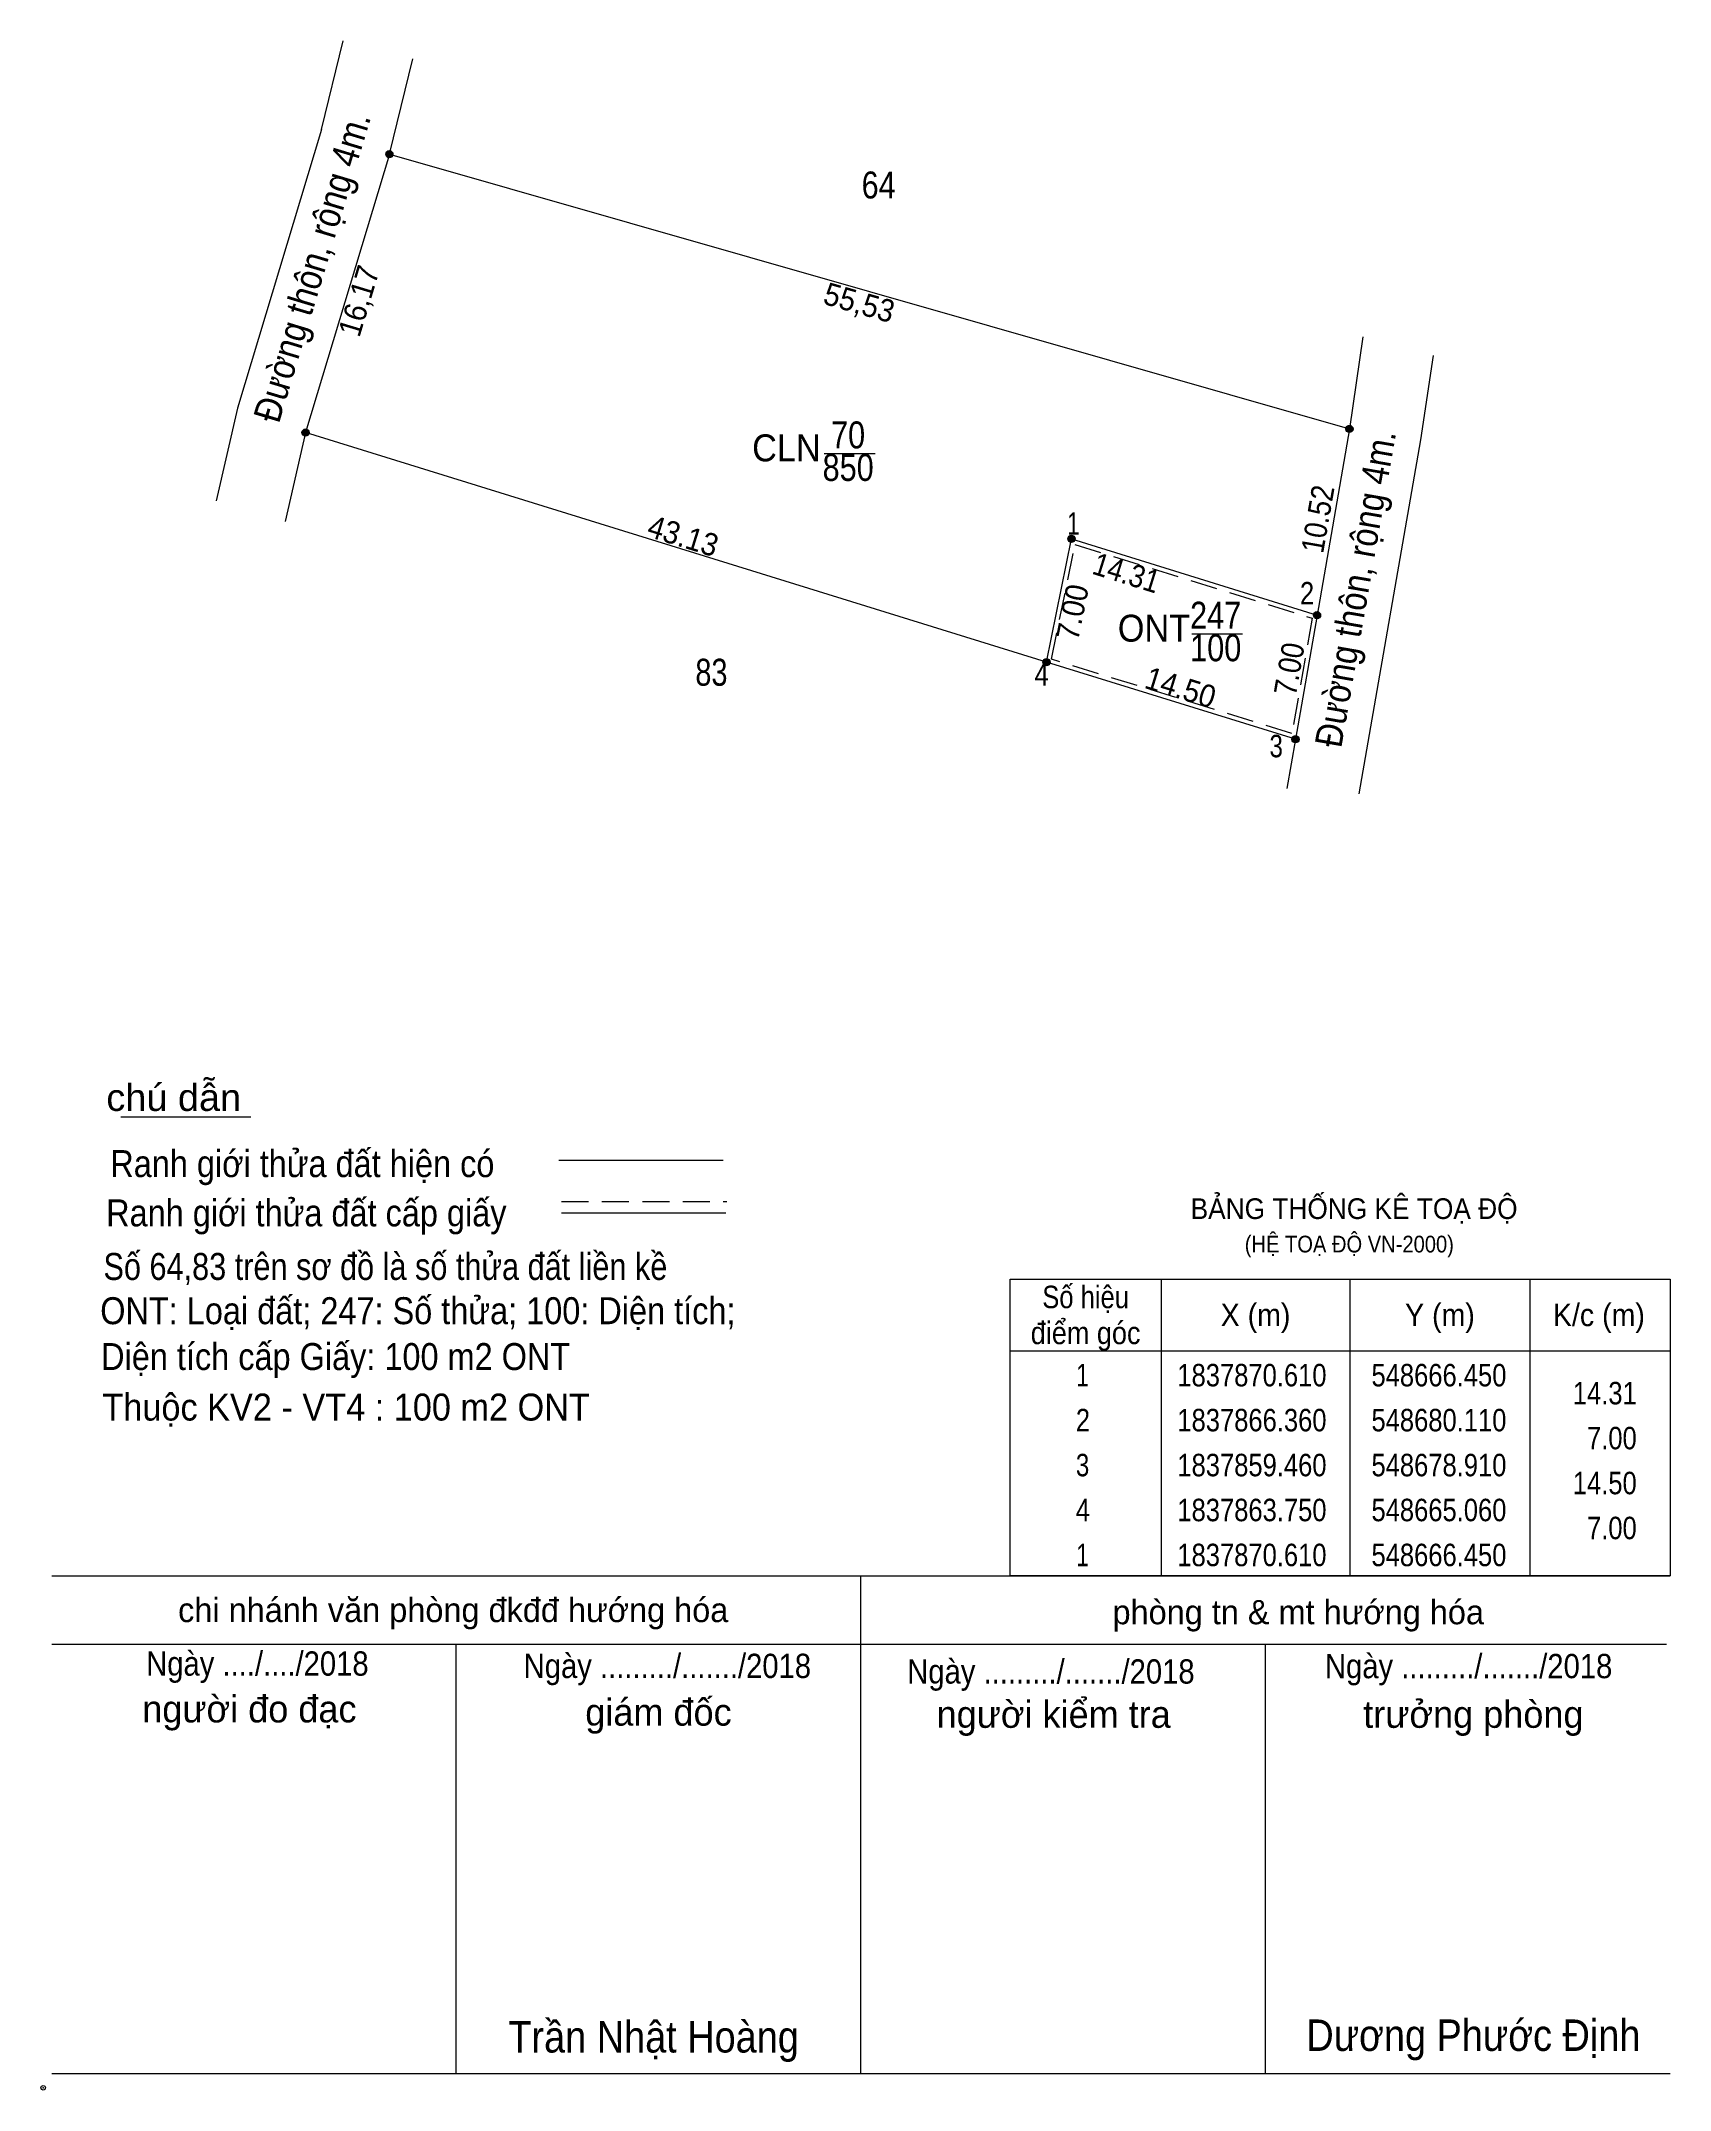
# Model space of a CAD drawing. Header units: metres. Extents: x 548609 to 548700, y 1837784 to 1837898.
import ezdxf
from ezdxf.enums import TextEntityAlignment as Align

# ---------------------------------------------------------------- set-up
doc = ezdxf.new("R2010")
doc.units = ezdxf.units.M
doc.header["$LTSCALE"] = 0.5
doc.header["$PDMODE"] = 32
doc.header["$PDSIZE"] = 0.25
doc.linetypes.add('MEDIUM_DASHED', pattern=[4.5, 3, -1.5])
for name, color, linetype, lineweight in [('1', 7, 'MEDIUM_DASHED', 13), ('10', 7, 'Continuous', 13), ('17', 7, 'Continuous', 13), ('42', 7, 'Continuous', 13), ('6', 7, 'Continuous', 13), ('63', 7, 'Continuous', 13), ('7', 7, 'Continuous', 13)]:
    doc.layers.add(name, color=color, linetype=linetype, lineweight=lineweight)

msp = doc.modelspace()

# ---------------------------------------------------------------- hatches: boundary and pattern name
at = {"layer": '63'}
for points in [[(548628.72, 1837892, 1), (548628.32, 1837892, 1)], [(548624.06, 1837876.52, 1), (548623.66, 1837876.52, 1)], [(548682.11, 1837876.72, 1), (548681.71, 1837876.72, 1)], [(548666.65, 1837870.61, 1), (548666.25, 1837870.61, 1)], [(548680.31, 1837866.36, 1), (548679.91, 1837866.36, 1)], [(548665.26, 1837863.75, 1), (548664.86, 1837863.75, 1)], [(548679.11, 1837859.46, 1), (548678.71, 1837859.46, 1)]]:
    msp.add_hatch(color=256, dxfattribs=at).paths.add_polyline_path(points)

# ---------------------------------------------------------------- linework, layer by layer
at = {"layer": '1'}
msp.add_lwpolyline([(548666.64, 1837870.29), (548679.83, 1837866.19), (548678.71, 1837859.78), (548665.35, 1837863.92)], close=True, dxfattribs=at)
at = {"layer": '10'}
msp.add_lwpolyline([(548678.91, 1837859.46), (548665.06, 1837863.75), (548623.86, 1837876.52)], dxfattribs=at)
at = {"layer": '17'}
msp.add_line((548613.58, 1837838.47), (548620.82, 1837838.47), dxfattribs=at)
at = {"layer": '42'}
for p, q in [((548624.74, 1837893.38), (548625.95, 1837898.3)), ((548628.52, 1837892), (548629.82, 1837897.3)), ((548624.74, 1837893.38), (548620.08, 1837877.88)), ((548628.52, 1837892), (548623.86, 1837876.52)), ((548628.52, 1837892), (548681.91, 1837876.72)), ((548682.65, 1837881.84), (548681.91, 1837876.72)), ((548686.56, 1837880.81), (548685.87, 1837876.11)), ((548620.08, 1837877.88), (548618.89, 1837872.72)), ((548623.86, 1837876.52), (548622.72, 1837871.57)), ((548685.87, 1837876.11), (548682.44, 1837856.42)), ((548678.91, 1837859.46), (548678.43, 1837856.72))]:
    msp.add_line(p, q, dxfattribs=at)
for points in [[(548681.91, 1837876.72), (548680.11, 1837866.36), (548678.91, 1837859.46)], [(548665.06, 1837863.75), (548666.45, 1837870.61), (548680.11, 1837866.36)]]:
    msp.add_lwpolyline(points, dxfattribs=at)
at = {"layer": '6'}
for p, q in [((548637.95, 1837836.06), (548647.09, 1837836.06)), ((548638.09, 1837833.13), (548647.23, 1837833.13))]:
    msp.add_line(p, q, dxfattribs=at)
at = {"layer": '6', "linetype": 'MEDIUM_DASHED'}
msp.add_line((548638.09, 1837833.75), (548647.29, 1837833.75), dxfattribs=at)
at = {"layer": '63'}
for p, q in [((548652.7, 1837875.36), (548655.53, 1837875.36)), ((548673.14, 1837865.33), (548675.97, 1837865.33)), ((548671.44, 1837829.44), (548671.44, 1837812.94)), ((548681.94, 1837829.44), (548681.94, 1837812.94)), ((548691.94, 1837829.44), (548691.94, 1837812.94)), ((548663.04, 1837825.44), (548699.74, 1837825.44))]:
    msp.add_line(p, q, dxfattribs=at)
msp.add_lwpolyline([(548663.04, 1837829.44), (548699.74, 1837829.44), (548699.74, 1837812.94), (548663.04, 1837812.94)], close=True, dxfattribs=at)
for centre in [(548628.52, 1837892), (548623.86, 1837876.52), (548681.91, 1837876.72), (548666.45, 1837870.61), (548680.11, 1837866.36), (548665.06, 1837863.75), (548678.91, 1837859.46)]:
    msp.add_circle(centre, 0.2, dxfattribs=at)
at = {"layer": '7'}
for p, q in [((548609.74, 1837812.94), (548699.74, 1837812.94)), ((548609.74, 1837812.94), (548699.74, 1837812.94)), ((548609.74, 1837812.94), (548699.74, 1837812.94)), ((548654.74, 1837785.24), (548654.74, 1837812.94)), ((548609.74, 1837809.14), (548699.54, 1837809.14)), ((548632.24, 1837785.24), (548632.24, 1837809.14)), ((548677.24, 1837785.24), (548677.24, 1837809.14)), ((548699.74, 1837785.24), (548609.74, 1837785.24))]:
    msp.add_line(p, q, dxfattribs=at)
msp.add_point((548609.27, 1837784.46), dxfattribs=at)

# ---------------------------------------------------------------- texts
at = {"layer": '1'}
for s, width, p in [('70', 0.85, (548654.03, 1837875.64)), ('CLN', 0.95, (548650.6, 1837874.92)), ('850', 0.85, (548654.035, 1837873.83)), ('247', 0.85, (548674.47, 1837865.61)), ('ONT', 0.95, (548671.04, 1837864.89)), ('100', 0.85, (548674.475, 1837863.8))]:
    msp.add_text(s, height=1.5, dxfattribs=dict(at, width=width)).set_placement(p, align=Align.CENTER)
for s, height, width, p in [('BẢNG THỐNG KÊ TOẠ ĐỘ ', 1.15, 0.95, (548673.08, 1837832.78)), ('(HỆ TOẠ ĐỘ VN-2000)', 0.93, 0.9, (548676.09, 1837830.92))]:
    msp.add_text(s, height=height, dxfattribs=dict(at, width=width)).set_placement(p)
at = {"layer": '17'}
for s, width, p in [('64', 0.85, (548655.73, 1837889.54)), ('83', 0.8, (548646.43, 1837862.44))]:
    msp.add_text(s, height=1.5, dxfattribs=dict(at, width=width)).set_placement(p, align=Align.CENTER)
at = {"layer": '6'}
for s, width, p in [('chú dẫn', 1.05, (548612.78, 1837838.79)), ('Ranh giới thửa đất hiện có ', 0.9, (548613, 1837835.11)), ('Ranh giới thửa đất cấp giấy', 0.9, (548612.77, 1837832.37)), ('Số 64,83 trên sơ đồ là số thửa đất liền kề', 0.85, (548612.62, 1837829.39)), ('ONT: Loại đất; 247: Số thửa; 100: Diện tích;', 0.9, (548612.44, 1837826.93)), ('Diện tích cấp Giấy: 100 m2 ONT', 0.9, (548612.49, 1837824.38)), ('Thuộc KV2 - VT4 : 100 m2 ONT', 0.95, (548612.56, 1837821.57))]:
    msp.add_text(s, height=1.5, dxfattribs=dict(at, width=width)).set_placement(p)
at = {"layer": '63'}
for s, height, rotation, width, p in [('Đường thôn, rộng 4m.', 1.5, 73.267, 0.9, (548624.9392, 1837885.5191)), ('16,17', 1.25, 73.246, 0.95, (548627.4204, 1837883.6648)), ('55,53', 1.25, 344.029, 0.95, (548654.483, 1837883.1511)), ('Đường thôn, rộng 4m.', 1.5, 80.118, 0.9, (548682.9836, 1837867.7213)), ('10.52', 1.25, 80.144, 0.9, (548680.768, 1837871.608)), ('43.13', 1.25, 342.779, 0.95, (548644.675, 1837870.1758)), ('14.31', 1.25, 342.718, 0.9, (548669.3293, 1837868.1246)), ('7.00', 1.25, 78.546, 0.95, (548667.1241, 1837866.4109)), ('7.00', 1.25, 80.134, 0.9, (548679.1788, 1837863.2679)), ('14.50', 1.25, 342.79, 0.95, (548672.3401, 1837861.7453))]:
    msp.add_text(s, height=height, rotation=rotation, dxfattribs=dict(at, width=width)).set_placement(p, align=Align.CENTER)
for s, width, p in [(' 1', 0.75, (548666.91, 1837870.84)), (' 2', 0.85, (548679.95, 1837866.96)), (' 4', 0.85, (548665.19, 1837862.45)), (' 3', 0.8, (548678.21, 1837858.46)), ('14.31', 0.85, (548697.89, 1837822.47)), ('7.00', 0.85, (548697.89, 1837819.97)), ('14.50', 0.85, (548697.89, 1837817.47)), ('7.00', 0.85, (548697.89, 1837814.97))]:
    msp.add_text(s, height=1.25, dxfattribs=dict(at, width=width)).set_placement(p, align=Align.RIGHT)
for s, width, p in [('Số hiệu', 0.85, (548667.24, 1837827.82)), ('X (m)', 0.95, (548676.69, 1837826.82)), ('Y (m)', 0.95, (548686.945, 1837826.82)), ('K/c (m)', 0.95, (548695.785, 1837826.82)), ('điểm góc', 0.9, (548667.24, 1837825.82)), (' 1', 0.75, (548666.89, 1837823.47)), ('1837870.610', 0.85, (548676.49, 1837823.47)), ('548666.450', 0.85, (548686.89, 1837823.47)), (' 2', 0.85, (548666.895, 1837820.97)), ('1837866.360', 0.85, (548676.49, 1837820.97)), ('548680.110', 0.85, (548686.89, 1837820.97)), (' 3', 0.8, (548666.885, 1837818.47)), ('1837859.460', 0.85, (548676.49, 1837818.47)), ('548678.910', 0.85, (548686.89, 1837818.47)), (' 4', 0.85, (548666.89, 1837815.97)), ('1837863.750', 0.85, (548676.49, 1837815.97)), ('548665.060', 0.85, (548686.89, 1837815.97)), (' 1', 0.75, (548666.89, 1837813.47)), ('1837870.610', 0.85, (548676.49, 1837813.47)), ('548666.450', 0.85, (548686.89, 1837813.47))]:
    msp.add_text(s, height=1.25, dxfattribs=dict(at, width=width)).set_placement(p, align=Align.CENTER)
at = {"layer": '7'}
for s, height, p in [('chi nhánh văn phòng đkđđ hướng hóa', 1.35, (548632.07, 1837810.36)), ('phòng tn & mt hướng hóa', 1.35, (548679.065, 1837810.24)), ('người đo đạc', 1.5, (548620.735, 1837804.78)), ('giám đốc', 1.5, (548643.485, 1837804.6)), ('người kiểm tra', 1.5, (548665.465, 1837804.48)), ('trưởng phòng', 1.5, (548688.805, 1837804.48))]:
    msp.add_text(s, height=height, dxfattribs=at).set_placement(p, align=Align.CENTER)
at = {"layer": '7', "width": 0.9}
for s, height, p in [('Ngày ..../..../2018', 1.35, (548621.18, 1837807.38)), ('Ngày ........./......./2018', 1.35, (548643.98, 1837807.25)), ('Ngày ........./......./2018', 1.35, (548665.31, 1837806.94)), ('Ngày ........./......./2018', 1.35, (548688.54, 1837807.24)), ('Trần Nhật Hoàng', 1.75, (548643.215, 1837786.42)), ('Dương Phước Định', 1.75, (548688.805, 1837786.51))]:
    msp.add_text(s, height=height, dxfattribs=at).set_placement(p, align=Align.CENTER)

doc.saveas('drawing.dxf')
